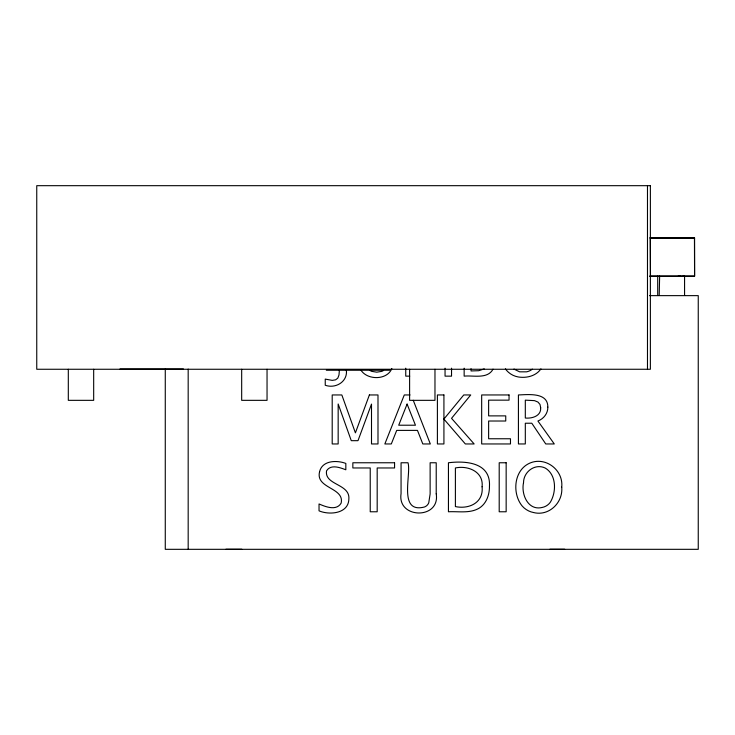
<?xml version="1.0" encoding="UTF-8"?>
<svg xmlns="http://www.w3.org/2000/svg" width="735" height="735" viewBox="0 0 735 735"><rect width="100%" height="100%" fill="white"/><g stroke="black" fill="none" stroke-linecap="round" stroke-linejoin="round"><path stroke-width="1.1" d="M346.341 369.953C347.967 381.667 335.601 388.98 325.247 385.25L325.247 379.095L332.266 380.381L335.638 379.82L337.815 378.112L338.991 374.997L339.386 370.183M649.813 276.176L694.584 276.176L694.446 237.855L650.365 237.855M391.847 368.52C387.161 380.418 367.123 380.335 360.821 369.944M694.437 238.112L650.255 237.855L650.475 275.91M493.029 369.154C487.617 379.398 473.312 375.172 464.152 376.145L464.152 368.171M540.942 368.887C535.962 376.127 526.333 378.369 518.046 376.926A20.066 20.066 0 0 1 506.488 370.302L505.404 368.777M443.922 419.06L463.757 394.952L470.74 394.952L451.538 418.334L474.158 443.958L465.347 443.958L443.922 419.125M484.246 368.878L478.761 370.706L471.043 370.945L471.043 368.713M678.23 276.176L680.858 276.176M682.87 276.176L684.138 276.176M649.878 237.855L694.584 238.122M649.887 276.158L694.584 276.176L694.584 237.855M649.547 295.635L698.25 295.635L698.25 549.321L165.274 549.321L165.274 369.099M119.998 368.97L183.419 368.97M326.312 370.238L389.725 370.238M409.717 376.145L405.748 376.145L405.748 368.171M410.029 394.952L404.287 394.952L384.846 443.958L391.305 443.958L396.707 430.388L417.462 430.388L422.8 443.958L430.315 443.958L413.254 400.281M225.93 549.256L241.843 549.256M549.927 549.256L564.673 549.256M659.635 276.176L659.203 295.433M369.613 370.284L371.579 371.331L376.733 372.176L381.713 371.377A7.359 7.359 0 0 0 383.569 370.394M513.967 369.08L519.599 371.827L526.545 371.837A13.138 13.138 0 0 0 532.351 369.126M684.57 276.176L684.57 295.433M657.706 276.176L657.706 295.433M647.48 185.679L647.48 369.264M451.538 368.171L451.538 376.145L445.052 376.145L445.052 368.171M434.973 369.264L434.973 400.336L409.606 400.336L409.606 369.264M267.044 369.264L267.044 400.336L241.677 400.336L241.677 369.264M188.178 369.099L188.178 549.321M93.676 369.264L93.676 400.336L68.309 400.336L68.309 369.264M436.222 493.828C440.44 519.7 397.056 519.085 401.062 493.626L401.062 462.765L408.008 462.765C411.508 474.626 397.938 513.793 424.417 507.012A7.359 7.359 0 0 0 428.762 502.786L430.131 493.929L430.131 462.765L436.222 462.765L436.222 493.828M523.531 482.656C520.977 494.223 527.996 510.935 542.154 507.462A13.138 13.138 0 0 0 550.23 502.391C556.496 492.165 556.634 474.874 545.296 468.094C535.108 463.05 523.55 471.769 523.531 482.656M482.087 486.772C483.759 502.593 469.187 509.484 455.397 506.58L455.397 467.965C468.048 465.237 483.805 471.76 482.087 486.772M561.724 487.176C563.249 502.464 549.027 516.448 533.656 512.561A20.066 20.066 0 0 1 522.107 505.928C512.001 493.488 513.783 470.455 529.42 463.298C545.306 456.003 563.626 470.032 561.724 487.176M489.464 486.111C489.556 494.398 486.689 503.282 479.45 507.995C470.152 513.71 458.723 511.22 448.442 511.771L448.442 462.765C466.146 460.579 490.75 462.591 489.464 486.111M319.56 471.815C315.398 488.738 344.733 487.378 341.132 503.153C336.4 511.119 325.596 506.801 319.036 503.962L319.036 510.853C329.611 515.354 348.693 513.655 348.868 498.863C350.044 483.704 324.273 485.201 326.542 470.832C330.805 464.033 339.947 467.552 345.827 469.784L345.827 463.427C336.841 460.036 322.178 460.257 319.56 471.815M547.832 407.107C547.979 413.401 543.67 418.803 537.928 421.017L554.291 443.958L545.747 443.958L531.8 423.231L525.314 423.231L525.314 443.958L518.423 443.958L518.423 394.952C528.125 394.612 548.034 392.113 547.832 407.107M540.675 407.732C541.282 416.102 532.011 418.693 525.314 418.031L525.314 400.152L534.492 400.63L537.928 402.045L539.986 404.415L540.675 407.732M369.383 394.952L355.409 432.869L341.839 394.952L332.202 394.952L332.202 443.958L338.164 443.958L338.164 403.993L351.275 440.678L357.991 440.678L371.506 404.094L371.506 443.958L377.992 443.958L377.992 394.952L369.383 394.952M407.098 404.094L398.719 425.216L415.45 425.216L407.098 404.094M650.374 185.679L36.75 185.679L36.75 369.264L650.374 369.264L650.374 185.679M443.922 394.952L437.398 394.952L437.398 443.958L443.922 443.958L443.922 394.952M509.052 394.952L481.673 394.952L481.673 443.958L510.476 443.958L510.476 438.758L488.628 438.758L488.628 421.017L505.744 421.017L505.744 415.881L488.628 415.881L488.628 400.152L509.052 400.152L509.052 394.952M394.566 462.765L352.846 462.765L352.846 467.965L370.229 467.965L370.229 511.771L377.184 511.771L377.184 467.965L394.566 467.965L394.566 462.765M506.158 462.765L499.203 462.765L499.203 511.771L506.158 511.771L506.158 462.765"/></g></svg>
